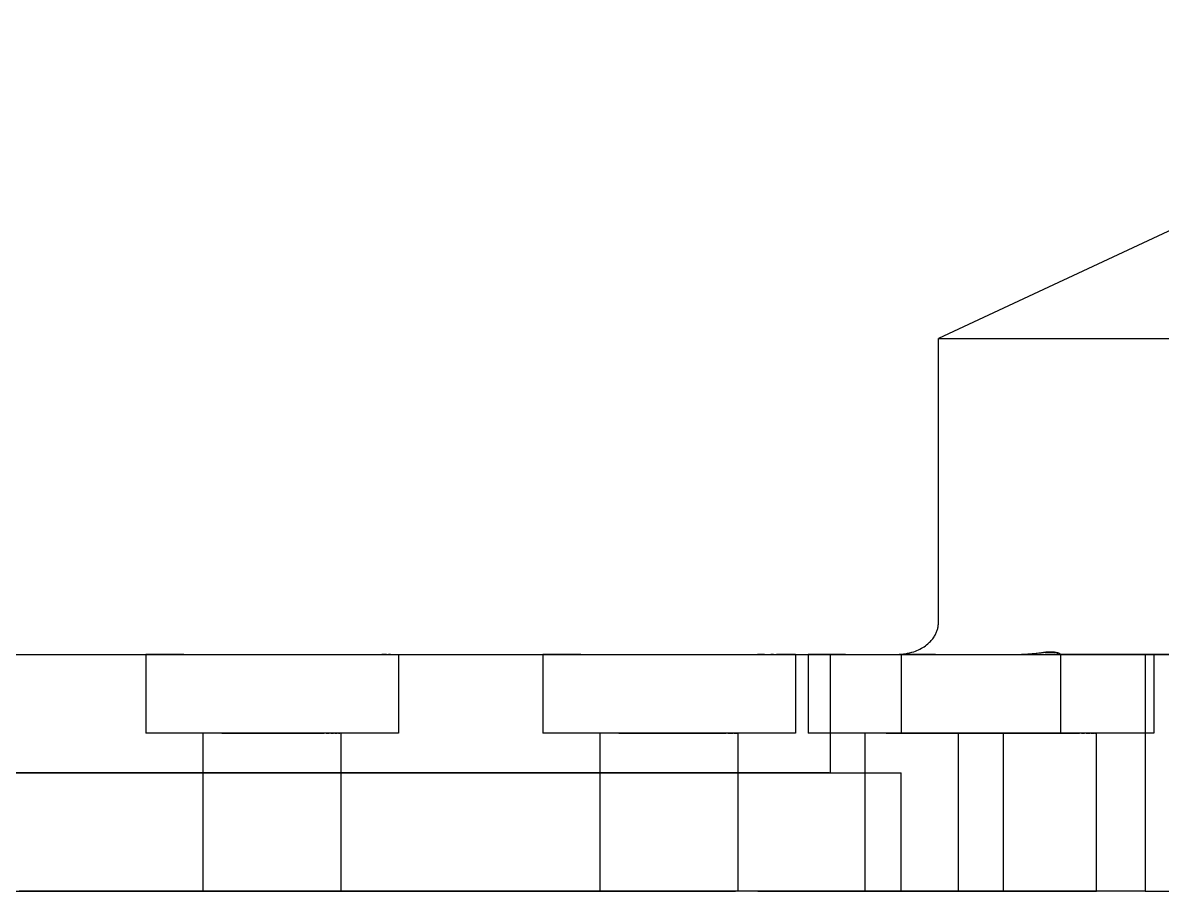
# Model space of a CAD drawing. Header units: millimetres. Extents: x -65 to 206, y -204 to 46.
# Drawn here: x 5.55 to 34.41, y -150 to -128 of the extents above; entities that cross this region are included whole.
import ezdxf

# ---------------------------------------------------------------- set-up
doc = ezdxf.new("R2010")
doc.units = ezdxf.units.MM
doc.layers.add('FRONT_XZ', color=7, linetype='Continuous')

msp = doc.modelspace()

# ---------------------------------------------------------------- linework, layer by layer
at = {"layer": 'FRONT_XZ'}
for p, q in [((45.849, -128), (28.743, -136)), ((28.743, -143.2), (28.743, -136)), ((28.743, -136), (35.046, -136)), ((28.68, -143.474), (28.689, -143.453)), ((28.689, -143.453), (28.698, -143.432)), ((28.698, -143.432), (28.706, -143.411)), ((28.706, -143.411), (28.713, -143.389)), ((28.713, -143.389), (28.72, -143.368)), ((28.72, -143.368), (28.725, -143.346)), ((28.725, -143.346), (28.73, -143.324)), ((28.73, -143.324), (28.734, -143.303)), ((28.734, -143.303), (28.738, -143.281)), ((28.738, -143.281), (28.74, -143.259)), ((28.74, -143.259), (28.742, -143.237)), ((28.742, -143.237), (28.743, -143.218)), ((28.743, -143.218), (28.743, -143.2)), ((28.445, -143.759), (28.472, -143.736)), ((28.472, -143.736), (28.495, -143.716)), ((28.495, -143.716), (28.518, -143.695)), ((28.518, -143.695), (28.54, -143.673)), ((28.54, -143.673), (28.56, -143.651)), ((28.56, -143.651), (28.58, -143.628)), ((28.58, -143.628), (28.598, -143.605)), ((28.598, -143.605), (28.616, -143.581)), ((28.616, -143.581), (28.633, -143.557)), ((28.633, -143.557), (28.646, -143.535)), ((28.646, -143.535), (28.658, -143.515)), ((28.658, -143.515), (28.669, -143.494)), ((28.669, -143.494), (28.68, -143.474)), ((4.628, -144), (5.641, -144)), ((5.45, -144), (7.253, -144)), ((5.641, -144), (6.646, -144)), ((6.646, -144), (7.64, -144)), ((7.253, -144), (9.045, -144)), ((7.64, -144), (8.622, -144)), ((8.622, -144), (9.59, -144)), ((8.666, -144), (8.663, -144)), ((8.663, -144), (8.663, -146)), ((8.673, -144), (8.666, -144)), ((8.686, -144), (8.673, -144)), ((8.704, -144), (8.686, -144)), ((8.726, -144), (8.704, -144)), ((8.754, -144), (8.726, -144)), ((8.786, -144), (8.754, -144)), ((8.824, -144), (8.786, -144)), ((8.866, -144), (8.824, -144)), ((8.913, -144), (8.866, -144)), ((8.964, -144), (8.913, -144)), ((9.021, -144), (8.964, -144)), ((9.081, -144), (9.021, -144)), ((9.045, -144), (10.823, -144)), ((9.146, -144), (9.081, -144)), ((9.216, -144), (9.146, -144)), ((9.289, -144), (9.216, -144)), ((9.367, -144), (9.289, -144)), ((9.449, -144), (9.367, -144)), ((9.534, -144), (9.449, -144)), ((9.623, -144), (9.534, -144)), ((9.59, -144), (10.544, -144)), ((9.623, -144), (9.716, -144)), ((9.716, -144), (9.812, -144)), ((9.812, -144), (9.911, -144)), ((9.911, -144), (10.013, -144)), ((10.013, -144), (10.119, -144)), ((10.119, -144), (10.227, -144)), ((10.227, -144), (10.337, -144)), ((10.337, -144), (10.45, -144)), ((10.45, -144), (10.566, -144)), ((10.544, -144), (11.48, -144)), ((10.566, -144), (10.683, -144)), ((10.683, -144), (10.802, -144)), ((10.802, -144), (10.923, -144)), ((10.823, -144), (12.584, -144)), ((10.923, -144), (11.045, -144)), ((11.045, -144), (11.169, -144)), ((11.169, -144), (11.294, -144)), ((11.294, -144), (11.419, -144)), ((11.419, -144), (11.546, -144)), ((11.48, -144), (12.399, -144)), ((11.546, -144), (11.672, -144)), ((11.672, -144), (11.8, -144)), ((11.8, -144), (11.927, -144)), ((11.927, -144), (12.054, -144)), ((12.054, -144), (12.181, -144)), ((12.181, -144), (12.307, -144)), ((12.307, -144), (12.433, -144)), ((12.399, -144), (13.297, -144)), ((12.433, -144), (12.558, -144)), ((12.558, -144), (12.681, -144)), ((12.584, -144), (14.325, -144)), ((12.681, -144), (12.804, -144)), ((12.804, -144), (12.924, -144)), ((12.924, -144), (13.044, -144)), ((13.044, -144), (13.161, -144)), ((13.161, -144), (13.276, -144)), ((13.276, -144), (13.389, -144)), ((13.297, -144), (14.175, -144)), ((13.389, -144), (13.5, -144)), ((13.5, -144), (13.608, -144)), ((13.608, -144), (13.713, -144)), ((13.713, -144), (13.815, -144)), ((13.815, -144), (13.915, -144)), ((13.915, -144), (14.011, -144)), ((14.011, -144), (14.103, -144)), ((14.103, -144), (14.192, -144)), ((14.175, -144), (15.03, -144)), ((14.192, -144), (14.278, -144)), ((14.278, -144), (14.359, -144)), ((14.325, -144), (16.044, -144)), ((14.359, -144), (14.437, -144)), ((14.437, -144), (14.511, -144)), ((14.511, -144), (14.58, -144)), ((14.58, -144), (14.645, -144)), ((14.706, -144), (14.645, -144)), ((14.762, -144), (14.706, -144)), ((14.762, -144), (14.813, -144)), ((14.86, -144), (14.813, -144)), ((14.86, -144), (14.903, -144)), ((14.903, -144), (14.94, -144)), ((14.94, -144), (14.973, -144)), ((14.973, -144), (15, -144)), ((15, -144), (15.023, -144)), ((15.023, -144), (15.04, -144)), ((15.03, -144), (15.862, -144)), ((15.04, -144), (15.053, -144)), ((15.053, -144), (15.061, -144)), ((15.061, -144), (15.063, -144)), ((15.063, -144), (15.063, -146)), ((15.862, -144), (16.668, -144)), ((16.044, -144), (17.738, -144)), ((16.668, -144), (17.449, -144)), ((17.449, -144), (18.201, -144)), ((17.738, -144), (19.403, -144)), ((18.201, -144), (18.925, -144)), ((18.723, -144), (18.72, -144)), ((18.72, -144), (18.72, -146)), ((18.73, -144), (18.723, -144)), ((18.743, -144), (18.73, -144)), ((18.761, -144), (18.743, -144)), ((18.783, -144), (18.761, -144)), ((18.811, -144), (18.783, -144)), ((18.843, -144), (18.811, -144)), ((18.881, -144), (18.843, -144)), ((18.923, -144), (18.881, -144)), ((18.97, -144), (18.923, -144)), ((18.925, -144), (19.619, -144)), ((19.022, -144), (18.97, -144)), ((19.078, -144), (19.022, -144)), ((19.138, -144), (19.078, -144)), ((19.204, -144), (19.138, -144)), ((19.273, -144), (19.204, -144)), ((19.346, -144), (19.273, -144)), ((19.424, -144), (19.346, -144)), ((19.403, -144), (21.039, -144)), ((19.506, -144), (19.424, -144)), ((19.591, -144), (19.506, -144)), ((19.68, -144), (19.591, -144)), ((19.619, -144), (20.281, -144)), ((19.68, -144), (19.773, -144)), ((19.773, -144), (19.869, -144)), ((19.869, -144), (19.968, -144)), ((19.968, -144), (20.07, -144)), ((20.07, -144), (20.176, -144)), ((20.176, -144), (20.284, -144)), ((20.281, -144), (20.912, -144)), ((20.284, -144), (20.394, -144)), ((20.394, -144), (20.507, -144)), ((20.507, -144), (20.623, -144)), ((20.623, -144), (20.74, -144)), ((20.74, -144), (20.859, -144)), ((20.859, -144), (20.98, -144)), ((20.912, -144), (21.51, -144)), ((20.98, -144), (21.102, -144)), ((21.039, -144), (22.641, -144)), ((21.102, -144), (21.226, -144)), ((21.226, -144), (21.351, -144)), ((21.351, -144), (21.476, -144)), ((21.476, -144), (21.603, -144)), ((21.51, -144), (22.074, -144)), ((21.603, -144), (21.73, -144)), ((21.73, -144), (21.857, -144)), ((21.857, -144), (21.984, -144)), ((21.984, -144), (22.111, -144)), ((22.074, -144), (22.602, -144)), ((22.111, -144), (22.238, -144)), ((22.238, -144), (22.364, -144)), ((22.364, -144), (22.49, -144)), ((22.49, -144), (22.615, -144)), ((22.602, -144), (23.095, -144)), ((22.615, -144), (22.738, -144)), ((22.641, -144), (24.208, -144)), ((22.738, -144), (22.861, -144)), ((22.861, -144), (22.981, -144)), ((22.981, -144), (23.101, -144)), ((23.095, -144), (23.552, -144)), ((23.101, -144), (23.218, -144)), ((23.218, -144), (23.333, -144)), ((23.333, -144), (23.446, -144)), ((23.446, -144), (23.557, -144)), ((23.552, -144), (23.971, -144)), ((23.557, -144), (23.665, -144)), ((23.665, -144), (23.77, -144)), ((23.77, -144), (23.873, -144)), ((23.873, -144), (23.972, -144)), ((23.971, -144), (24.352, -144)), ((23.972, -144), (24.068, -144)), ((24.068, -144), (24.16, -144)), ((24.25, -144), (24.16, -144)), ((24.208, -144), (25.737, -144)), ((24.335, -144), (24.25, -144)), ((24.335, -144), (24.416, -144)), ((24.352, -144), (24.695, -144)), ((24.416, -144), (24.494, -144)), ((24.568, -144), (24.494, -144)), ((24.568, -144), (24.637, -144)), ((24.702, -144), (24.637, -144)), ((24.695, -144), (24.999, -144)), ((24.763, -144), (24.702, -144)), ((24.819, -144), (24.763, -144)), ((24.871, -144), (24.819, -144)), ((24.918, -144), (24.871, -144)), ((24.96, -144), (24.918, -144)), ((24.997, -144), (24.96, -144)), ((25.03, -144), (24.997, -144)), ((24.999, -144), (25.263, -144)), ((25.057, -144), (25.03, -144)), ((25.08, -144), (25.057, -144)), ((25.098, -144), (25.08, -144)), ((25.11, -144), (25.098, -144)), ((25.118, -144), (25.11, -144)), ((25.12, -144), (25.118, -144)), ((25.12, -144), (25.12, -146)), ((25.263, -144), (25.488, -144)), ((25.442, -144), (25.44, -144)), ((25.44, -144), (25.444, -144)), ((25.44, -144), (25.44, -146)), ((25.449, -144), (25.442, -144)), ((25.444, -144), (25.452, -144)), ((25.461, -144), (25.449, -144)), ((25.452, -144), (25.466, -144)), ((25.477, -144), (25.461, -144)), ((25.466, -144), (25.484, -144)), ((25.499, -144), (25.477, -144)), ((25.484, -144), (25.508, -144)), ((25.488, -144), (25.672, -144)), ((25.526, -144), (25.499, -144)), ((25.508, -144), (25.536, -144)), ((25.558, -144), (25.526, -144)), ((25.536, -144), (25.57, -144)), ((25.594, -144), (25.558, -144)), ((25.57, -144), (25.608, -144)), ((25.636, -144), (25.594, -144)), ((25.608, -144), (25.651, -144)), ((25.682, -144), (25.636, -144)), ((25.651, -144), (25.699, -144)), ((25.815, -144), (25.672, -144)), ((25.733, -144), (25.682, -144)), ((25.699, -144), (25.751, -144)), ((25.788, -144), (25.733, -144)), ((25.737, -144), (27.226, -144)), ((25.751, -144), (25.809, -144)), ((25.849, -144), (25.788, -144)), ((25.809, -144), (25.87, -144)), ((25.815, -144), (25.918, -144)), ((25.913, -144), (25.849, -144)), ((25.87, -144), (25.936, -144)), ((25.982, -144), (25.913, -144)), ((25.918, -144), (25.979, -144)), ((25.936, -144), (26.006, -144)), ((25.979, -144), (26, -144)), ((26.055, -144), (25.982, -144)), ((26, -144), (26, -147)), ((26.006, -144), (26.081, -144)), ((26.132, -144), (26.055, -144)), ((26.081, -144), (26.159, -144)), ((26.213, -144), (26.132, -144)), ((26.159, -144), (26.242, -144)), ((26.298, -144), (26.213, -144)), ((26.242, -144), (26.328, -144)), ((26.386, -144), (26.298, -144)), ((26.328, -144), (26.418, -144)), ((26.386, -144), (26.479, -144)), ((26.418, -144), (26.511, -144)), ((26.479, -144), (26.574, -144)), ((26.511, -144), (26.608, -144)), ((26.574, -144), (26.673, -144)), ((26.608, -144), (26.708, -144)), ((26.673, -144), (26.775, -144)), ((26.708, -144), (26.811, -144)), ((26.775, -144), (26.88, -144)), ((26.811, -144), (26.917, -144)), ((26.88, -144), (26.988, -144)), ((26.917, -144), (27.025, -144)), ((26.988, -144), (27.098, -144)), ((27.025, -144), (27.137, -144)), ((27.098, -144), (27.211, -144)), ((27.137, -144), (27.25, -144)), ((27.211, -144), (27.326, -144)), ((27.226, -144), (28.672, -144)), ((27.25, -144), (27.366, -144)), ((27.326, -144), (27.443, -144)), ((27.366, -144), (27.484, -144)), ((27.443, -144), (27.562, -144)), ((27.484, -144), (27.603, -144)), ((27.562, -144), (27.683, -144)), ((27.603, -144), (27.725, -144)), ((27.683, -144), (27.805, -144)), ((27.693, -144), (27.747, -143.999)), ((27.693, -144), (30.777, -144)), ((27.693, -144), (45.534, -144)), ((27.725, -144), (27.847, -144)), ((27.747, -143.999), (27.801, -143.996)), ((27.803, -144), (27.8, -144)), ((27.8, -144), (27.8, -146)), ((27.801, -143.996), (27.855, -143.99)), ((27.81, -144), (27.803, -144)), ((27.805, -144), (27.929, -144)), ((27.823, -144), (27.81, -144)), ((27.84, -144), (27.823, -144)), ((27.863, -144), (27.84, -144)), ((27.847, -144), (27.971, -144)), ((27.855, -143.99), (27.909, -143.983)), ((27.891, -144), (27.863, -144)), ((27.923, -144), (27.891, -144)), ((27.909, -143.983), (27.962, -143.973)), ((27.961, -144), (27.923, -144)), ((27.929, -144), (28.054, -144)), ((28.003, -144), (27.961, -144)), ((27.962, -143.973), (28.014, -143.962)), ((27.971, -144), (28.097, -144)), ((28.05, -144), (28.003, -144)), ((28.014, -143.962), (28.066, -143.948)), ((28.101, -144), (28.05, -144)), ((28.054, -144), (28.179, -144)), ((28.066, -143.948), (28.116, -143.932)), ((28.097, -144), (28.222, -144)), ((28.157, -144), (28.101, -144)), ((28.116, -143.932), (28.161, -143.916)), ((28.218, -144), (28.157, -144)), ((28.161, -143.916), (28.2, -143.901)), ((28.179, -144), (28.306, -144)), ((28.2, -143.901), (28.238, -143.884)), ((28.283, -144), (28.218, -144)), ((28.222, -144), (28.349, -144)), ((28.238, -143.884), (28.275, -143.866)), ((28.275, -143.866), (28.311, -143.846)), ((28.353, -144), (28.283, -144)), ((28.306, -144), (28.432, -144)), ((28.311, -143.846), (28.346, -143.826)), ((28.346, -143.826), (28.38, -143.805)), ((28.349, -144), (28.476, -144)), ((28.426, -144), (28.353, -144)), ((28.38, -143.805), (28.413, -143.782)), ((28.413, -143.782), (28.445, -143.759)), ((28.504, -144), (28.426, -144)), ((28.432, -144), (28.56, -144)), ((28.476, -144), (28.603, -144)), ((28.585, -144), (28.504, -144)), ((28.56, -144), (28.687, -144)), ((28.671, -144), (28.585, -144)), ((28.603, -144), (28.731, -144)), ((28.671, -144), (28.76, -144)), ((28.672, -144), (30.073, -144)), ((28.687, -144), (28.814, -144)), ((28.731, -144), (28.858, -144)), ((28.76, -144), (28.852, -144)), ((28.814, -144), (28.941, -144)), ((28.852, -144), (28.948, -144)), ((28.858, -144), (28.985, -144)), ((28.941, -144), (29.068, -144)), ((28.948, -144), (29.048, -144)), ((28.985, -144), (29.111, -144)), ((29.048, -144), (29.15, -144)), ((29.068, -144), (29.194, -144)), ((29.111, -144), (29.237, -144)), ((29.15, -144), (29.255, -144)), ((29.194, -144), (29.319, -144)), ((29.237, -144), (29.361, -144)), ((29.255, -144), (29.363, -144)), ((29.319, -144), (29.443, -144)), ((29.361, -144), (29.485, -144)), ((29.363, -144), (29.474, -144)), ((29.443, -144), (29.565, -144)), ((29.474, -144), (29.587, -144)), ((29.485, -144), (29.607, -144)), ((29.565, -144), (29.687, -144)), ((29.587, -144), (29.702, -144)), ((29.607, -144), (29.728, -144)), ((29.687, -144), (29.806, -144)), ((29.702, -144), (29.82, -144)), ((29.728, -144), (29.847, -144)), ((29.806, -144), (29.924, -144)), ((29.82, -144), (29.939, -144)), ((29.847, -144), (29.964, -144)), ((29.924, -144), (30.039, -144)), ((29.939, -144), (30.06, -144)), ((29.964, -144), (30.079, -144)), ((30.039, -144), (30.153, -144)), ((30.06, -144), (30.182, -144)), ((30.073, -144), (31.427, -144)), ((30.079, -144), (30.191, -144)), ((30.153, -144), (30.264, -144)), ((30.182, -144), (30.306, -144)), ((30.191, -144), (30.301, -144)), ((30.264, -144), (30.372, -144)), ((30.301, -144), (30.409, -144)), ((30.306, -144), (30.43, -144)), ((30.372, -144), (30.478, -144)), ((30.409, -144), (30.514, -144)), ((30.43, -144), (30.556, -144)), ((30.478, -144), (30.581, -144)), ((30.514, -144), (30.615, -144)), ((30.556, -144), (30.682, -144)), ((30.581, -144), (30.68, -144)), ((30.615, -144), (30.714, -144)), ((30.68, -144), (30.777, -144)), ((30.682, -144), (30.809, -144)), ((30.714, -144), (30.809, -144)), ((30.777, -144), (30.85, -143.999)), ((30.777, -144), (30.818, -144)), ((30.809, -144), (30.936, -144)), ((30.809, -144), (30.901, -144)), ((30.818, -144), (30.858, -143.999)), ((30.85, -143.999), (30.921, -143.996)), ((30.858, -143.999), (30.936, -143.995)), ((30.901, -144), (30.99, -144)), ((30.921, -143.996), (30.99, -143.992)), ((30.936, -143.995), (31.012, -143.99)), ((30.936, -144), (31.064, -144)), ((30.99, -143.992), (31.056, -143.987)), ((30.99, -144), (31.074, -144)), ((31.012, -143.99), (31.085, -143.984)), ((31.056, -143.987), (31.121, -143.981)), ((31.064, -144), (31.191, -144)), ((31.074, -144), (31.155, -144)), ((31.085, -143.984), (31.155, -143.977)), ((31.121, -143.981), (31.183, -143.975)), ((31.155, -143.977), (31.223, -143.97)), ((31.155, -144), (31.232, -144)), ((31.183, -143.975), (31.243, -143.968)), ((31.191, -144), (31.318, -144)), ((31.223, -143.97), (31.288, -143.963)), ((31.232, -144), (31.304, -144)), ((31.243, -143.968), (31.3, -143.962)), ((31.288, -143.963), (31.349, -143.957)), ((31.3, -143.962), (31.355, -143.956)), ((31.304, -144), (31.373, -144)), ((31.318, -144), (31.444, -144)), ((31.349, -143.957), (31.407, -143.952)), ((31.355, -143.956), (31.407, -143.952)), ((31.373, -144), (31.437, -144)), ((31.462, -143.947), (31.407, -143.952)), ((31.407, -143.952), (31.457, -143.948)), ((31.427, -144), (32.732, -144)), ((31.437, -144), (31.497, -144)), ((31.57, -144), (31.444, -144)), ((31.457, -143.948), (31.503, -143.945)), ((31.513, -143.944), (31.462, -143.947)), ((31.497, -144), (31.552, -144)), ((31.503, -143.945), (31.547, -143.943)), ((31.561, -143.943), (31.513, -143.944)), ((31.547, -143.943), (31.588, -143.943)), ((31.552, -144), (31.602, -144)), ((31.606, -143.943), (31.561, -143.943)), ((31.694, -144), (31.57, -144)), ((31.588, -143.943), (31.626, -143.943)), ((31.602, -144), (31.648, -144)), ((31.646, -143.944), (31.606, -143.943)), ((31.626, -143.943), (31.662, -143.946)), ((31.683, -143.948), (31.646, -143.944)), ((31.648, -144), (31.689, -144)), ((31.662, -143.946), (31.694, -143.949)), ((31.716, -143.952), (31.683, -143.948)), ((31.689, -144), (31.725, -144)), ((31.722, -143.953), (31.694, -143.949)), ((31.818, -144), (31.694, -144)), ((31.745, -143.958), (31.716, -143.952)), ((31.748, -143.958), (31.722, -143.953)), ((31.725, -144), (31.757, -144)), ((31.771, -143.964), (31.745, -143.958)), ((31.748, -143.958), (31.771, -143.964)), ((31.757, -144), (31.783, -144)), ((31.79, -143.97), (31.771, -143.964)), ((31.792, -143.971), (31.771, -143.964)), ((31.783, -144), (31.805, -144)), ((31.806, -143.977), (31.79, -143.97)), ((31.809, -143.978), (31.792, -143.971)), ((31.805, -144), (31.821, -144)), ((31.819, -143.983), (31.806, -143.977)), ((31.823, -143.985), (31.809, -143.978)), ((31.94, -144), (31.818, -144)), ((31.819, -143.983), (31.829, -143.989)), ((31.821, -144), (31.833, -144)), ((31.833, -143.991), (31.823, -143.985)), ((31.836, -143.994), (31.829, -143.989)), ((31.838, -143.996), (31.833, -143.991)), ((31.833, -144), (31.839, -144)), ((31.839, -143.997), (31.836, -143.994)), ((31.84, -143.999), (31.838, -143.996)), ((31.84, -143.999), (31.839, -143.997)), ((31.839, -144), (31.84, -143.999)), ((34.626, -144), (31.839, -144)), ((31.84, -143.999), (31.84, -146)), ((32.061, -144), (31.94, -144)), ((32.18, -144), (32.061, -144)), ((32.18, -144), (32.298, -144)), ((32.298, -144), (32.413, -144)), ((32.413, -144), (32.526, -144)), ((32.526, -144), (32.637, -144)), ((32.637, -144), (32.745, -144)), ((32.732, -144), (33.985, -144)), ((32.745, -144), (32.85, -144)), ((32.85, -144), (32.952, -144)), ((32.952, -144), (33.051, -144)), ((33.051, -144), (33.148, -144)), ((33.148, -144), (33.24, -144)), ((33.24, -144), (33.329, -144)), ((33.329, -144), (33.415, -144)), ((33.415, -144), (33.496, -144)), ((33.496, -144), (33.574, -144)), ((33.574, -144), (33.647, -144)), ((33.647, -144), (33.717, -144)), ((33.717, -144), (33.782, -144)), ((33.782, -144), (33.843, -144)), ((33.843, -144), (33.899, -144)), ((33.899, -144), (33.95, -144)), ((33.95, -144), (33.997, -144)), ((33.985, -144), (58, -144)), ((33.985, -144), (33.985, -150)), ((33.997, -144), (34.039, -144)), ((34.039, -144), (34.077, -144)), ((34.077, -144), (34.109, -144)), ((34.109, -144), (34.137, -144)), ((34.137, -144), (34.16, -144)), ((34.16, -144), (34.177, -144)), ((34.177, -144), (34.19, -144)), ((34.197, -144), (34.19, -144)), ((34.2, -144), (34.197, -144)), ((34.2, -144), (34.2, -146)), ((8.666, -146), (8.663, -146)), ((8.673, -146), (8.666, -146)), ((8.686, -146), (8.673, -146)), ((8.704, -146), (8.686, -146)), ((8.726, -146), (8.704, -146)), ((8.754, -146), (8.726, -146)), ((8.786, -146), (8.754, -146)), ((8.824, -146), (8.786, -146)), ((8.866, -146), (8.824, -146)), ((8.913, -146), (8.866, -146)), ((8.964, -146), (8.913, -146)), ((9.021, -146), (8.964, -146)), ((9.081, -146), (9.021, -146)), ((9.146, -146), (9.081, -146)), ((9.216, -146), (9.146, -146)), ((9.289, -146), (9.216, -146)), ((9.367, -146), (9.289, -146)), ((9.449, -146), (9.367, -146)), ((9.534, -146), (9.449, -146)), ((9.623, -146), (9.534, -146)), ((9.716, -146), (9.623, -146)), ((9.812, -146), (9.716, -146)), ((9.911, -146), (9.812, -146)), ((10.013, -146), (9.911, -146)), ((10.119, -146), (10.013, -146)), ((10.113, -150), (10.113, -146)), ((10.115, -146), (10.113, -146)), ((10.119, -146), (10.115, -146)), ((10.227, -146), (10.119, -146)), ((10.126, -146), (10.119, -146)), ((10.135, -146), (10.126, -146)), ((10.148, -146), (10.135, -146)), ((10.163, -146), (10.148, -146)), ((10.181, -146), (10.163, -146)), ((10.201, -146), (10.181, -146)), ((10.224, -146), (10.201, -146)), ((10.25, -146), (10.224, -146)), ((10.337, -146), (10.227, -146)), ((10.278, -146), (10.25, -146)), ((10.309, -146), (10.278, -146)), ((10.342, -146), (10.309, -146)), ((10.45, -146), (10.337, -146)), ((10.377, -146), (10.342, -146)), ((10.415, -146), (10.377, -146)), ((10.456, -146), (10.415, -146)), ((10.566, -146), (10.45, -146)), ((10.498, -146), (10.456, -146)), ((10.543, -146), (10.498, -146)), ((10.589, -146), (10.543, -146)), ((10.683, -146), (10.566, -146)), ((10.589, -146), (10.638, -146)), ((10.638, -146), (10.689, -146)), ((10.802, -146), (10.683, -146)), ((10.689, -146), (10.741, -146)), ((10.741, -146), (10.796, -146)), ((10.796, -146), (10.852, -146)), ((10.923, -146), (10.802, -146)), ((10.852, -146), (10.909, -146)), ((10.909, -146), (10.968, -146)), ((11.045, -146), (10.923, -146)), ((10.968, -146), (11.029, -146)), ((11.029, -146), (11.09, -146)), ((11.169, -146), (11.045, -146)), ((11.09, -146), (11.154, -146)), ((11.154, -146), (11.218, -146)), ((11.294, -146), (11.169, -146)), ((11.218, -146), (11.283, -146)), ((11.283, -146), (11.349, -146)), ((11.419, -146), (11.294, -146)), ((11.349, -146), (11.416, -146)), ((11.416, -146), (11.483, -146)), ((11.546, -146), (11.419, -146)), ((11.483, -146), (11.552, -146)), ((11.672, -146), (11.546, -146)), ((11.552, -146), (11.62, -146)), ((11.62, -146), (11.689, -146)), ((11.8, -146), (11.672, -146)), ((11.689, -146), (11.759, -146)), ((11.759, -146), (11.828, -146)), ((11.927, -146), (11.8, -146)), ((11.828, -146), (11.898, -146)), ((11.898, -146), (11.968, -146)), ((12.054, -146), (11.927, -146)), ((11.968, -146), (12.037, -146)), ((12.037, -146), (12.106, -146)), ((12.181, -146), (12.054, -146)), ((12.106, -146), (12.175, -146)), ((12.175, -146), (12.243, -146)), ((12.307, -146), (12.181, -146)), ((12.243, -146), (12.311, -146)), ((12.433, -146), (12.307, -146)), ((12.311, -146), (12.377, -146)), ((12.377, -146), (12.444, -146)), ((12.558, -146), (12.433, -146)), ((12.444, -146), (12.509, -146)), ((12.509, -146), (12.573, -146)), ((12.681, -146), (12.558, -146)), ((12.573, -146), (12.636, -146)), ((12.636, -146), (12.698, -146)), ((12.804, -146), (12.681, -146)), ((12.698, -146), (12.758, -146)), ((12.758, -146), (12.817, -146)), ((12.924, -146), (12.804, -146)), ((12.817, -146), (12.875, -146)), ((12.875, -146), (12.931, -146)), ((13.044, -146), (12.924, -146)), ((12.931, -146), (12.985, -146)), ((12.985, -146), (13.038, -146)), ((13.038, -146), (13.088, -146)), ((13.161, -146), (13.044, -146)), ((13.088, -146), (13.137, -146)), ((13.137, -146), (13.184, -146)), ((13.276, -146), (13.161, -146)), ((13.228, -146), (13.184, -146)), ((13.228, -146), (13.271, -146)), ((13.271, -146), (13.311, -146)), ((13.389, -146), (13.276, -146)), ((13.349, -146), (13.311, -146)), ((13.349, -146), (13.384, -146)), ((13.384, -146), (13.418, -146)), ((13.5, -146), (13.389, -146)), ((13.448, -146), (13.418, -146)), ((13.448, -146), (13.477, -146)), ((13.477, -146), (13.502, -146)), ((13.608, -146), (13.5, -146)), ((13.525, -146), (13.502, -146)), ((13.525, -146), (13.546, -146)), ((13.564, -146), (13.546, -146)), ((13.564, -146), (13.579, -146)), ((13.591, -146), (13.579, -146)), ((13.591, -146), (13.601, -146)), ((13.601, -146), (13.608, -146)), ((13.713, -146), (13.608, -146)), ((13.612, -146), (13.608, -146)), ((13.612, -146), (13.613, -146)), ((13.613, -150), (13.613, -146)), ((13.815, -146), (13.713, -146)), ((13.915, -146), (13.815, -146)), ((14.011, -146), (13.915, -146)), ((14.103, -146), (14.011, -146)), ((14.192, -146), (14.103, -146)), ((14.278, -146), (14.192, -146)), ((14.359, -146), (14.278, -146)), ((14.437, -146), (14.359, -146)), ((14.511, -146), (14.437, -146)), ((14.58, -146), (14.511, -146)), ((14.645, -146), (14.58, -146)), ((14.706, -146), (14.645, -146)), ((14.762, -146), (14.706, -146)), ((14.813, -146), (14.762, -146)), ((14.86, -146), (14.813, -146)), ((14.903, -146), (14.86, -146)), ((14.94, -146), (14.903, -146)), ((14.973, -146), (14.94, -146)), ((15, -146), (14.973, -146)), ((15.023, -146), (15, -146)), ((15.04, -146), (15.023, -146)), ((15.053, -146), (15.04, -146)), ((15.061, -146), (15.053, -146)), ((15.063, -146), (15.061, -146)), ((18.723, -146), (18.72, -146)), ((18.73, -146), (18.723, -146)), ((18.743, -146), (18.73, -146)), ((18.761, -146), (18.743, -146)), ((18.783, -146), (18.761, -146)), ((18.811, -146), (18.783, -146)), ((18.843, -146), (18.811, -146)), ((18.881, -146), (18.843, -146)), ((18.923, -146), (18.881, -146)), ((18.97, -146), (18.923, -146)), ((19.022, -146), (18.97, -146)), ((19.078, -146), (19.022, -146)), ((19.138, -146), (19.078, -146)), ((19.204, -146), (19.138, -146)), ((19.273, -146), (19.204, -146)), ((19.346, -146), (19.273, -146)), ((19.424, -146), (19.346, -146)), ((19.506, -146), (19.424, -146)), ((19.591, -146), (19.506, -146)), ((19.68, -146), (19.591, -146)), ((19.773, -146), (19.68, -146)), ((19.869, -146), (19.773, -146)), ((19.968, -146), (19.869, -146)), ((20.07, -146), (19.968, -146)), ((20.176, -146), (20.07, -146)), ((20.17, -150), (20.17, -146)), ((20.172, -146), (20.17, -146)), ((20.176, -146), (20.172, -146)), ((20.284, -146), (20.176, -146)), ((20.183, -146), (20.176, -146)), ((20.192, -146), (20.183, -146)), ((20.205, -146), (20.192, -146)), ((20.22, -146), (20.205, -146)), ((20.238, -146), (20.22, -146)), ((20.258, -146), (20.238, -146)), ((20.281, -146), (20.258, -146)), ((20.307, -146), (20.281, -146)), ((20.394, -146), (20.284, -146)), ((20.335, -146), (20.307, -146)), ((20.366, -146), (20.335, -146)), ((20.399, -146), (20.366, -146)), ((20.507, -146), (20.394, -146)), ((20.435, -146), (20.399, -146)), ((20.473, -146), (20.435, -146)), ((20.513, -146), (20.473, -146)), ((20.623, -146), (20.507, -146)), ((20.555, -146), (20.513, -146)), ((20.6, -146), (20.555, -146)), ((20.647, -146), (20.6, -146)), ((20.74, -146), (20.623, -146)), ((20.647, -146), (20.695, -146)), ((20.695, -146), (20.746, -146)), ((20.859, -146), (20.74, -146)), ((20.746, -146), (20.798, -146)), ((20.798, -146), (20.853, -146)), ((20.853, -146), (20.909, -146)), ((20.98, -146), (20.859, -146)), ((20.909, -146), (20.966, -146)), ((20.966, -146), (21.025, -146)), ((21.102, -146), (20.98, -146)), ((21.025, -146), (21.086, -146)), ((21.086, -146), (21.148, -146)), ((21.226, -146), (21.102, -146)), ((21.148, -146), (21.211, -146)), ((21.211, -146), (21.275, -146)), ((21.351, -146), (21.226, -146)), ((21.275, -146), (21.34, -146)), ((21.34, -146), (21.406, -146)), ((21.476, -146), (21.351, -146)), ((21.406, -146), (21.473, -146)), ((21.473, -146), (21.541, -146)), ((21.603, -146), (21.476, -146)), ((21.541, -146), (21.609, -146)), ((21.73, -146), (21.603, -146)), ((21.609, -146), (21.678, -146)), ((21.678, -146), (21.747, -146)), ((21.857, -146), (21.73, -146)), ((21.747, -146), (21.816, -146)), ((21.816, -146), (21.886, -146)), ((21.984, -146), (21.857, -146)), ((21.886, -146), (21.955, -146)), ((21.955, -146), (22.025, -146)), ((22.111, -146), (21.984, -146)), ((22.025, -146), (22.094, -146)), ((22.094, -146), (22.163, -146)), ((22.238, -146), (22.111, -146)), ((22.163, -146), (22.232, -146)), ((22.232, -146), (22.3, -146)), ((22.364, -146), (22.238, -146)), ((22.3, -146), (22.368, -146)), ((22.49, -146), (22.364, -146)), ((22.368, -146), (22.435, -146)), ((22.435, -146), (22.501, -146)), ((22.615, -146), (22.49, -146)), ((22.501, -146), (22.566, -146)), ((22.566, -146), (22.63, -146)), ((22.738, -146), (22.615, -146)), ((22.63, -146), (22.693, -146)), ((22.693, -146), (22.755, -146)), ((22.861, -146), (22.738, -146)), ((22.755, -146), (22.815, -146)), ((22.815, -146), (22.874, -146)), ((22.981, -146), (22.861, -146)), ((22.874, -146), (22.932, -146)), ((22.932, -146), (22.988, -146)), ((23.101, -146), (22.981, -146)), ((22.988, -146), (23.042, -146)), ((23.042, -146), (23.095, -146)), ((23.095, -146), (23.145, -146)), ((23.218, -146), (23.101, -146)), ((23.145, -146), (23.194, -146)), ((23.194, -146), (23.241, -146)), ((23.333, -146), (23.218, -146)), ((23.241, -146), (23.285, -146)), ((23.285, -146), (23.328, -146)), ((23.328, -146), (23.368, -146)), ((23.446, -146), (23.333, -146)), ((23.406, -146), (23.368, -146)), ((23.406, -146), (23.442, -146)), ((23.442, -146), (23.475, -146)), ((23.557, -146), (23.446, -146)), ((23.475, -146), (23.506, -146)), ((23.506, -146), (23.534, -146)), ((23.559, -146), (23.534, -146)), ((23.665, -146), (23.557, -146)), ((23.559, -146), (23.582, -146)), ((23.582, -146), (23.603, -146)), ((23.603, -146), (23.621, -146)), ((23.621, -146), (23.636, -146)), ((23.648, -146), (23.636, -146)), ((23.648, -146), (23.658, -146)), ((23.658, -146), (23.665, -146)), ((23.77, -146), (23.665, -146)), ((23.669, -146), (23.665, -146)), ((23.669, -146), (23.67, -146)), ((23.67, -150), (23.67, -146)), ((23.873, -146), (23.77, -146)), ((23.972, -146), (23.873, -146)), ((24.068, -146), (23.972, -146)), ((24.16, -146), (24.068, -146)), ((24.25, -146), (24.16, -146)), ((24.335, -146), (24.25, -146)), ((24.416, -146), (24.335, -146)), ((24.494, -146), (24.416, -146)), ((24.568, -146), (24.494, -146)), ((24.637, -146), (24.568, -146)), ((24.702, -146), (24.637, -146)), ((24.763, -146), (24.702, -146)), ((24.819, -146), (24.763, -146)), ((24.871, -146), (24.819, -146)), ((24.918, -146), (24.871, -146)), ((24.96, -146), (24.918, -146)), ((24.997, -146), (24.96, -146)), ((25.03, -146), (24.997, -146)), ((25.057, -146), (25.03, -146)), ((25.08, -146), (25.057, -146)), ((25.098, -146), (25.08, -146)), ((25.11, -146), (25.098, -146)), ((25.118, -146), (25.11, -146)), ((25.12, -146), (25.118, -146)), ((25.443, -146), (25.44, -146)), ((25.45, -146), (25.443, -146)), ((25.463, -146), (25.45, -146)), ((25.481, -146), (25.463, -146)), ((25.503, -146), (25.481, -146)), ((25.531, -146), (25.503, -146)), ((25.563, -146), (25.531, -146)), ((25.601, -146), (25.563, -146)), ((25.643, -146), (25.601, -146)), ((25.69, -146), (25.643, -146)), ((25.742, -146), (25.69, -146)), ((25.798, -146), (25.742, -146)), ((25.858, -146), (25.798, -146)), ((25.924, -146), (25.858, -146)), ((25.993, -146), (25.924, -146)), ((26.066, -146), (25.993, -146)), ((26.144, -146), (26.066, -146)), ((26.226, -146), (26.144, -146)), ((26.311, -146), (26.226, -146)), ((26.4, -146), (26.311, -146)), ((26.493, -146), (26.4, -146)), ((26.589, -146), (26.493, -146)), ((26.688, -146), (26.589, -146)), ((26.79, -146), (26.688, -146)), ((26.896, -146), (26.79, -146)), ((26.89, -150), (26.89, -146)), ((26.892, -146), (26.89, -146)), ((26.896, -146), (26.892, -146)), ((27.004, -146), (26.896, -146)), ((26.903, -146), (26.896, -146)), ((26.912, -146), (26.903, -146)), ((26.925, -146), (26.912, -146)), ((26.94, -146), (26.925, -146)), ((26.958, -146), (26.94, -146)), ((26.978, -146), (26.958, -146)), ((27.001, -146), (26.978, -146)), ((27.027, -146), (27.001, -146)), ((27.114, -146), (27.004, -146)), ((27.055, -146), (27.027, -146)), ((27.086, -146), (27.055, -146)), ((27.119, -146), (27.086, -146)), ((27.227, -146), (27.114, -146)), ((27.155, -146), (27.119, -146)), ((27.192, -146), (27.155, -146)), ((27.233, -146), (27.192, -146)), ((27.343, -146), (27.227, -146)), ((27.275, -146), (27.233, -146)), ((27.32, -146), (27.275, -146)), ((27.366, -146), (27.32, -146)), ((27.46, -146), (27.343, -146)), ((27.415, -146), (27.366, -146)), ((27.415, -146), (27.466, -146)), ((27.579, -146), (27.46, -146)), ((27.466, -146), (27.518, -146)), ((27.518, -146), (27.573, -146)), ((27.573, -146), (27.629, -146)), ((27.7, -146), (27.579, -146)), ((27.629, -146), (27.686, -146)), ((27.686, -146), (27.745, -146)), ((27.822, -146), (27.7, -146)), ((27.745, -146), (27.806, -146)), ((27.803, -146), (27.8, -146)), ((27.81, -146), (27.803, -146)), ((27.806, -146), (27.868, -146)), ((27.823, -146), (27.81, -146)), ((27.946, -146), (27.822, -146)), ((27.84, -146), (27.823, -146)), ((27.863, -146), (27.84, -146)), ((27.891, -146), (27.863, -146)), ((27.868, -146), (27.931, -146)), ((27.923, -146), (27.891, -146)), ((27.961, -146), (27.923, -146)), ((27.931, -146), (27.995, -146)), ((28.071, -146), (27.946, -146)), ((28.003, -146), (27.961, -146)), ((27.995, -146), (28.06, -146)), ((28.05, -146), (28.003, -146)), ((28.101, -146), (28.05, -146)), ((28.06, -146), (28.126, -146)), ((28.196, -146), (28.071, -146)), ((28.157, -146), (28.101, -146)), ((28.126, -146), (28.193, -146)), ((28.218, -146), (28.157, -146)), ((28.193, -146), (28.261, -146)), ((28.323, -146), (28.196, -146)), ((28.283, -146), (28.218, -146)), ((28.261, -146), (28.329, -146)), ((28.353, -146), (28.283, -146)), ((28.449, -146), (28.323, -146)), ((28.329, -146), (28.397, -146)), ((28.426, -146), (28.353, -146)), ((28.397, -146), (28.467, -146)), ((28.504, -146), (28.426, -146)), ((28.577, -146), (28.449, -146)), ((28.467, -146), (28.536, -146)), ((28.585, -146), (28.504, -146)), ((28.536, -146), (28.605, -146)), ((28.704, -146), (28.577, -146)), ((28.671, -146), (28.585, -146)), ((28.605, -146), (28.675, -146)), ((28.76, -146), (28.671, -146)), ((28.675, -146), (28.745, -146)), ((28.831, -146), (28.704, -146)), ((28.745, -146), (28.814, -146)), ((28.852, -146), (28.76, -146)), ((28.814, -146), (28.883, -146)), ((28.958, -146), (28.831, -146)), ((28.948, -146), (28.852, -146)), ((28.883, -146), (28.952, -146)), ((29.048, -146), (28.948, -146)), ((28.952, -146), (29.02, -146)), ((29.084, -146), (28.958, -146)), ((29.02, -146), (29.088, -146)), ((29.15, -146), (29.048, -146)), ((29.21, -146), (29.084, -146)), ((29.088, -146), (29.155, -146)), ((29.255, -146), (29.15, -146)), ((29.155, -146), (29.221, -146)), ((29.335, -146), (29.21, -146)), ((29.221, -146), (29.286, -146)), ((29.25, -150), (29.25, -146)), ((29.251, -146), (29.25, -146)), ((29.256, -146), (29.251, -146)), ((29.363, -146), (29.255, -146)), ((29.262, -146), (29.256, -146)), ((29.272, -146), (29.262, -146)), ((29.284, -146), (29.272, -146)), ((29.3, -146), (29.284, -146)), ((29.286, -146), (29.35, -146)), ((29.317, -146), (29.3, -146)), ((29.338, -146), (29.317, -146)), ((29.458, -146), (29.335, -146)), ((29.361, -146), (29.338, -146)), ((29.35, -146), (29.413, -146)), ((29.387, -146), (29.361, -146)), ((29.474, -146), (29.363, -146)), ((29.415, -146), (29.387, -146)), ((29.413, -146), (29.475, -146)), ((29.446, -146), (29.415, -146)), ((29.479, -146), (29.446, -146)), ((29.581, -146), (29.458, -146)), ((29.587, -146), (29.474, -146)), ((29.475, -146), (29.535, -146)), ((29.514, -146), (29.479, -146)), ((29.552, -146), (29.514, -146)), ((29.535, -146), (29.594, -146)), ((29.592, -146), (29.552, -146)), ((29.701, -146), (29.581, -146)), ((29.702, -146), (29.587, -146)), ((29.635, -146), (29.592, -146)), ((29.594, -146), (29.652, -146)), ((29.68, -146), (29.635, -146)), ((29.652, -146), (29.708, -146)), ((29.726, -146), (29.68, -146)), ((29.821, -146), (29.701, -146)), ((29.82, -146), (29.702, -146)), ((29.708, -146), (29.762, -146)), ((29.775, -146), (29.726, -146)), ((29.762, -146), (29.815, -146)), ((29.775, -146), (29.826, -146)), ((29.815, -146), (29.865, -146)), ((29.939, -146), (29.82, -146)), ((29.938, -146), (29.821, -146)), ((29.826, -146), (29.878, -146)), ((29.865, -146), (29.914, -146)), ((29.878, -146), (29.932, -146)), ((29.914, -146), (29.961, -146)), ((29.932, -146), (29.988, -146)), ((30.053, -146), (29.938, -146)), ((30.06, -146), (29.939, -146)), ((29.961, -146), (30.005, -146)), ((29.988, -146), (30.046, -146)), ((30.048, -146), (30.005, -146)), ((30.046, -146), (30.105, -146)), ((30.048, -146), (30.088, -146)), ((30.166, -146), (30.053, -146)), ((30.182, -146), (30.06, -146)), ((30.088, -146), (30.126, -146)), ((30.105, -146), (30.165, -146)), ((30.126, -146), (30.162, -146)), ((30.195, -146), (30.162, -146)), ((30.165, -146), (30.227, -146)), ((30.277, -146), (30.166, -146)), ((30.306, -146), (30.182, -146)), ((30.195, -146), (30.225, -146)), ((30.225, -146), (30.254, -146)), ((30.227, -146), (30.29, -146)), ((30.279, -146), (30.254, -146)), ((30.385, -146), (30.277, -146)), ((30.279, -146), (30.302, -146)), ((30.29, -146), (30.354, -146)), ((30.302, -146), (30.323, -146)), ((30.43, -146), (30.306, -146)), ((30.323, -146), (30.341, -146)), ((30.341, -146), (30.356, -146)), ((30.354, -146), (30.42, -146)), ((30.368, -146), (30.356, -146)), ((30.368, -146), (30.378, -146)), ((30.385, -146), (30.378, -146)), ((30.49, -146), (30.385, -146)), ((30.385, -146), (30.389, -146)), ((30.389, -146), (30.39, -146)), ((30.39, -150), (30.39, -146)), ((30.42, -146), (30.486, -146)), ((30.556, -146), (30.43, -146)), ((30.486, -146), (30.553, -146)), ((30.593, -146), (30.49, -146)), ((30.553, -146), (30.62, -146)), ((30.682, -146), (30.556, -146)), ((30.692, -146), (30.593, -146)), ((30.62, -146), (30.689, -146)), ((30.809, -146), (30.682, -146)), ((30.689, -146), (30.757, -146)), ((30.788, -146), (30.692, -146)), ((30.757, -146), (30.826, -146)), ((30.88, -146), (30.788, -146)), ((30.936, -146), (30.809, -146)), ((30.826, -146), (30.896, -146)), ((30.969, -146), (30.88, -146)), ((30.896, -146), (30.965, -146)), ((31.064, -146), (30.936, -146)), ((30.965, -146), (31.035, -146)), ((31.055, -146), (30.969, -146)), ((31.035, -146), (31.104, -146)), ((31.136, -146), (31.055, -146)), ((31.191, -146), (31.064, -146)), ((31.104, -146), (31.174, -146)), ((31.214, -146), (31.136, -146)), ((31.174, -146), (31.243, -146)), ((31.318, -146), (31.191, -146)), ((31.288, -146), (31.214, -146)), ((31.243, -146), (31.311, -146)), ((31.357, -146), (31.288, -146)), ((31.311, -146), (31.38, -146)), ((31.444, -146), (31.318, -146)), ((31.422, -146), (31.357, -146)), ((31.38, -146), (31.447, -146)), ((31.483, -146), (31.422, -146)), ((31.57, -146), (31.444, -146)), ((31.447, -146), (31.514, -146)), ((31.539, -146), (31.483, -146)), ((31.514, -146), (31.58, -146)), ((31.591, -146), (31.539, -146)), ((31.694, -146), (31.57, -146)), ((31.58, -146), (31.646, -146)), ((31.637, -146), (31.591, -146)), ((31.68, -146), (31.637, -146)), ((31.646, -146), (31.71, -146)), ((31.717, -146), (31.68, -146)), ((31.818, -146), (31.694, -146)), ((31.71, -146), (31.773, -146)), ((31.75, -146), (31.717, -146)), ((31.777, -146), (31.75, -146)), ((31.773, -146), (31.835, -146)), ((31.8, -146), (31.777, -146)), ((31.818, -146), (31.8, -146)), ((31.83, -146), (31.818, -146)), ((31.94, -146), (31.818, -146)), ((31.838, -146), (31.83, -146)), ((31.835, -146), (31.895, -146)), ((31.84, -146), (31.838, -146)), ((31.895, -146), (31.954, -146)), ((32.061, -146), (31.94, -146)), ((31.954, -146), (32.012, -146)), ((32.012, -146), (32.068, -146)), ((32.18, -146), (32.061, -146)), ((32.068, -146), (32.122, -146)), ((32.122, -146), (32.174, -146)), ((32.174, -146), (32.225, -146)), ((32.298, -146), (32.18, -146)), ((32.225, -146), (32.274, -146)), ((32.274, -146), (32.32, -146)), ((32.413, -146), (32.298, -146)), ((32.365, -146), (32.32, -146)), ((32.365, -146), (32.408, -146)), ((32.408, -146), (32.448, -146)), ((32.526, -146), (32.413, -146)), ((32.486, -146), (32.448, -146)), ((32.486, -146), (32.521, -146)), ((32.521, -146), (32.554, -146)), ((32.637, -146), (32.526, -146)), ((32.554, -146), (32.585, -146)), ((32.613, -146), (32.585, -146)), ((32.613, -146), (32.639, -146)), ((32.745, -146), (32.637, -146)), ((32.639, -146), (32.662, -146)), ((32.662, -146), (32.683, -146)), ((32.683, -146), (32.7, -146)), ((32.716, -146), (32.7, -146)), ((32.716, -146), (32.728, -146)), ((32.738, -146), (32.728, -146)), ((32.738, -146), (32.744, -146)), ((32.744, -146), (32.749, -146)), ((32.85, -146), (32.745, -146)), ((32.75, -146), (32.749, -146)), ((32.75, -150), (32.75, -146)), ((32.952, -146), (32.85, -146)), ((33.051, -146), (32.952, -146)), ((33.148, -146), (33.051, -146)), ((33.24, -146), (33.148, -146)), ((33.329, -146), (33.24, -146)), ((33.415, -146), (33.329, -146)), ((33.496, -146), (33.415, -146)), ((33.574, -146), (33.496, -146)), ((33.647, -146), (33.574, -146)), ((33.717, -146), (33.647, -146)), ((33.782, -146), (33.717, -146)), ((33.843, -146), (33.782, -146)), ((33.899, -146), (33.843, -146)), ((33.95, -146), (33.899, -146)), ((33.997, -146), (33.95, -146)), ((34.039, -146), (33.997, -146)), ((34.077, -146), (34.039, -146)), ((34.109, -146), (34.077, -146)), ((34.137, -146), (34.109, -146)), ((34.16, -146), (34.137, -146)), ((34.177, -146), (34.16, -146)), ((34.19, -146), (34.177, -146)), ((34.197, -146), (34.19, -146)), ((34.2, -146), (34.197, -146)), ((5.641, -147), (4.628, -147)), ((4.948, -147), (6.032, -147)), ((6.646, -147), (5.641, -147)), ((6.032, -147), (7.106, -147)), ((7.64, -147), (6.646, -147)), ((7.106, -147), (8.169, -147)), ((8.622, -147), (7.64, -147)), ((8.169, -147), (9.219, -147)), ((9.59, -147), (8.622, -147)), ((9.219, -147), (10.254, -147)), ((10.544, -147), (9.59, -147)), ((10.254, -147), (11.274, -147)), ((11.48, -147), (10.544, -147)), ((11.274, -147), (12.275, -147)), ((12.399, -147), (11.48, -147)), ((12.275, -147), (13.257, -147)), ((13.297, -147), (12.399, -147)), ((13.257, -147), (14.218, -147)), ((14.175, -147), (13.297, -147)), ((15.03, -147), (14.175, -147)), ((14.218, -147), (15.156, -147)), ((15.862, -147), (15.03, -147)), ((15.156, -147), (16.071, -147)), ((16.668, -147), (15.862, -147)), ((16.071, -147), (16.96, -147)), ((17.449, -147), (16.668, -147)), ((16.96, -147), (17.822, -147)), ((18.201, -147), (17.449, -147)), ((17.822, -147), (18.657, -147)), ((18.925, -147), (18.201, -147)), ((18.657, -147), (19.461, -147)), ((19.619, -147), (18.925, -147)), ((19.461, -147), (20.235, -147)), ((20.281, -147), (19.619, -147)), ((20.235, -147), (20.977, -147)), ((20.912, -147), (20.281, -147)), ((21.51, -147), (20.912, -147)), ((20.977, -147), (21.686, -147)), ((22.074, -147), (21.51, -147)), ((21.686, -147), (22.36, -147)), ((22.602, -147), (22.074, -147)), ((22.36, -147), (22.999, -147)), ((23.095, -147), (22.602, -147)), ((22.999, -147), (23.602, -147)), ((23.552, -147), (23.095, -147)), ((23.971, -147), (23.552, -147)), ((23.602, -147), (24.167, -147)), ((24.352, -147), (23.971, -147)), ((24.167, -147), (24.694, -147)), ((24.695, -147), (24.352, -147)), ((24.694, -147), (25.182, -147)), ((24.999, -147), (24.695, -147)), ((25.263, -147), (24.999, -147)), ((25.182, -147), (25.631, -147)), ((25.488, -147), (25.263, -147)), ((25.672, -147), (25.488, -147)), ((25.631, -147), (26.038, -147)), ((25.815, -147), (25.672, -147)), ((25.918, -147), (25.815, -147)), ((25.979, -147), (25.918, -147)), ((25.979, -147), (26, -147)), ((26.038, -147), (26.405, -147)), ((26.405, -147), (26.73, -147)), ((26.73, -147), (27.012, -147)), ((27.012, -147), (27.252, -147)), ((27.252, -147), (27.449, -147)), ((27.449, -147), (27.602, -147)), ((27.602, -147), (27.712, -147)), ((27.712, -147), (27.778, -147)), ((27.778, -147), (27.8, -147)), ((27.8, -150), (27.8, -147)), ((4.948, -150), (6.032, -150)), ((7.253, -150), (5.45, -150)), ((6.032, -150), (7.106, -150)), ((7.106, -150), (8.169, -150)), ((9.045, -150), (7.253, -150)), ((8.169, -150), (9.219, -150)), ((10.823, -150), (9.045, -150)), ((9.219, -150), (10.254, -150)), ((10.115, -150), (10.113, -150)), ((10.119, -150), (10.115, -150)), ((10.126, -150), (10.119, -150)), ((10.135, -150), (10.126, -150)), ((10.148, -150), (10.135, -150)), ((10.163, -150), (10.148, -150)), ((10.181, -150), (10.163, -150)), ((10.201, -150), (10.181, -150)), ((10.224, -150), (10.201, -150)), ((10.25, -150), (10.224, -150)), ((10.278, -150), (10.25, -150)), ((10.254, -150), (11.274, -150)), ((10.309, -150), (10.278, -150)), ((10.342, -150), (10.309, -150)), ((10.377, -150), (10.342, -150)), ((10.415, -150), (10.377, -150)), ((10.456, -150), (10.415, -150)), ((10.498, -150), (10.456, -150)), ((10.543, -150), (10.498, -150)), ((10.589, -150), (10.543, -150)), ((10.638, -150), (10.589, -150)), ((10.638, -150), (10.689, -150)), ((10.689, -150), (10.741, -150)), ((10.741, -150), (10.796, -150)), ((10.796, -150), (10.852, -150)), ((12.584, -150), (10.823, -150)), ((10.852, -150), (10.909, -150)), ((10.909, -150), (10.968, -150)), ((10.968, -150), (11.029, -150)), ((11.029, -150), (11.09, -150)), ((11.09, -150), (11.154, -150)), ((11.154, -150), (11.218, -150)), ((11.218, -150), (11.283, -150)), ((11.274, -150), (12.275, -150)), ((11.283, -150), (11.349, -150)), ((11.349, -150), (11.416, -150)), ((11.416, -150), (11.483, -150)), ((11.483, -150), (11.552, -150)), ((11.552, -150), (11.62, -150)), ((11.62, -150), (11.689, -150)), ((11.689, -150), (11.759, -150)), ((11.759, -150), (11.828, -150)), ((11.828, -150), (11.898, -150)), ((11.898, -150), (11.968, -150)), ((11.968, -150), (12.037, -150)), ((12.037, -150), (12.106, -150)), ((12.106, -150), (12.175, -150)), ((12.175, -150), (12.243, -150)), ((12.243, -150), (12.311, -150)), ((12.275, -150), (13.257, -150)), ((12.311, -150), (12.377, -150)), ((12.377, -150), (12.444, -150)), ((12.444, -150), (12.509, -150)), ((12.509, -150), (12.573, -150)), ((12.573, -150), (12.636, -150)), ((14.325, -150), (12.584, -150)), ((12.636, -150), (12.698, -150)), ((12.698, -150), (12.758, -150)), ((12.758, -150), (12.817, -150)), ((12.817, -150), (12.875, -150)), ((12.875, -150), (12.931, -150)), ((12.931, -150), (12.985, -150)), ((12.985, -150), (13.038, -150)), ((13.038, -150), (13.088, -150)), ((13.088, -150), (13.137, -150)), ((13.137, -150), (13.184, -150)), ((13.184, -150), (13.228, -150)), ((13.228, -150), (13.271, -150)), ((13.257, -150), (14.218, -150)), ((13.271, -150), (13.311, -150)), ((13.311, -150), (13.349, -150)), ((13.349, -150), (13.384, -150)), ((13.384, -150), (13.418, -150)), ((13.448, -150), (13.418, -150)), ((13.477, -150), (13.448, -150)), ((13.477, -150), (13.502, -150)), ((13.502, -150), (13.525, -150)), ((13.525, -150), (13.546, -150)), ((13.546, -150), (13.564, -150)), ((13.564, -150), (13.579, -150)), ((13.579, -150), (13.591, -150)), ((13.591, -150), (13.601, -150)), ((13.601, -150), (13.608, -150)), ((13.608, -150), (13.612, -150)), ((13.612, -150), (13.613, -150)), ((14.218, -150), (15.156, -150)), ((16.044, -150), (14.325, -150)), ((15.156, -150), (16.071, -150)), ((17.738, -150), (16.044, -150)), ((16.071, -150), (16.96, -150)), ((16.96, -150), (17.822, -150)), ((19.403, -150), (17.738, -150)), ((17.822, -150), (18.657, -150)), ((18.657, -150), (19.461, -150)), ((21.039, -150), (19.403, -150)), ((19.461, -150), (20.235, -150)), ((20.172, -150), (20.17, -150)), ((20.176, -150), (20.172, -150)), ((20.183, -150), (20.176, -150)), ((20.192, -150), (20.183, -150)), ((20.205, -150), (20.192, -150)), ((20.22, -150), (20.205, -150)), ((20.238, -150), (20.22, -150)), ((20.235, -150), (20.977, -150)), ((20.258, -150), (20.238, -150)), ((20.281, -150), (20.258, -150)), ((20.307, -150), (20.281, -150)), ((20.335, -150), (20.307, -150)), ((20.366, -150), (20.335, -150)), ((20.399, -150), (20.366, -150)), ((20.435, -150), (20.399, -150)), ((20.473, -150), (20.435, -150)), ((20.513, -150), (20.473, -150)), ((20.555, -150), (20.513, -150)), ((20.6, -150), (20.555, -150)), ((20.647, -150), (20.6, -150)), ((20.647, -150), (20.695, -150)), ((20.695, -150), (20.746, -150)), ((20.746, -150), (20.798, -150)), ((20.798, -150), (20.853, -150)), ((20.853, -150), (20.909, -150)), ((20.909, -150), (20.966, -150)), ((20.966, -150), (21.025, -150)), ((20.977, -150), (21.686, -150)), ((21.025, -150), (21.086, -150)), ((22.641, -150), (21.039, -150)), ((21.086, -150), (21.148, -150)), ((21.148, -150), (21.211, -150)), ((21.211, -150), (21.275, -150)), ((21.275, -150), (21.34, -150)), ((21.34, -150), (21.406, -150)), ((21.406, -150), (21.473, -150)), ((21.473, -150), (21.541, -150)), ((21.541, -150), (21.609, -150)), ((21.609, -150), (21.678, -150)), ((21.678, -150), (21.747, -150)), ((21.686, -150), (22.36, -150)), ((21.747, -150), (21.816, -150)), ((21.816, -150), (21.886, -150)), ((21.886, -150), (21.955, -150)), ((21.955, -150), (22.025, -150)), ((22.025, -150), (22.094, -150)), ((22.094, -150), (22.163, -150)), ((22.163, -150), (22.232, -150)), ((22.232, -150), (22.3, -150)), ((22.3, -150), (22.368, -150)), ((22.36, -150), (22.999, -150)), ((22.368, -150), (22.435, -150)), ((22.435, -150), (22.501, -150)), ((22.501, -150), (22.566, -150)), ((22.566, -150), (22.63, -150)), ((22.63, -150), (22.693, -150)), ((24.208, -150), (22.641, -150)), ((22.693, -150), (22.755, -150)), ((22.755, -150), (22.815, -150)), ((22.815, -150), (22.874, -150)), ((22.874, -150), (22.932, -150)), ((22.932, -150), (22.988, -150)), ((22.988, -150), (23.042, -150)), ((22.999, -150), (23.602, -150)), ((23.042, -150), (23.095, -150)), ((23.095, -150), (23.145, -150)), ((23.194, -150), (23.145, -150)), ((23.241, -150), (23.194, -150)), ((23.241, -150), (23.285, -150)), ((23.285, -150), (23.328, -150)), ((23.368, -150), (23.328, -150)), ((23.406, -150), (23.368, -150)), ((23.442, -150), (23.406, -150)), ((23.475, -150), (23.442, -150)), ((23.506, -150), (23.475, -150)), ((23.534, -150), (23.506, -150)), ((23.559, -150), (23.534, -150)), ((23.582, -150), (23.559, -150)), ((23.603, -150), (23.582, -150)), ((24.167, -150), (23.602, -150)), ((23.621, -150), (23.603, -150)), ((23.636, -150), (23.621, -150)), ((23.648, -150), (23.636, -150)), ((23.658, -150), (23.648, -150)), ((23.665, -150), (23.658, -150)), ((23.669, -150), (23.665, -150)), ((23.669, -150), (23.67, -150)), ((24.167, -150), (24.694, -150)), ((25.737, -150), (24.208, -150)), ((24.694, -150), (25.182, -150)), ((25.182, -150), (25.631, -150)), ((25.631, -150), (26.038, -150)), ((27.226, -150), (25.737, -150)), ((26.038, -150), (26.405, -150)), ((26.405, -150), (26.73, -150)), ((26.73, -150), (27.012, -150)), ((26.892, -150), (26.89, -150)), ((26.896, -150), (26.892, -150)), ((26.903, -150), (26.896, -150)), ((26.912, -150), (26.903, -150)), ((26.925, -150), (26.912, -150)), ((26.94, -150), (26.925, -150)), ((26.958, -150), (26.94, -150)), ((26.978, -150), (26.958, -150)), ((27.001, -150), (26.978, -150)), ((27.027, -150), (27.001, -150)), ((27.012, -150), (27.252, -150)), ((27.055, -150), (27.027, -150)), ((27.086, -150), (27.055, -150)), ((27.119, -150), (27.086, -150)), ((27.155, -150), (27.119, -150)), ((27.192, -150), (27.155, -150)), ((27.233, -150), (27.192, -150)), ((28.672, -150), (27.226, -150)), ((27.275, -150), (27.233, -150)), ((27.252, -150), (27.449, -150)), ((27.32, -150), (27.275, -150)), ((27.366, -150), (27.32, -150)), ((27.366, -150), (27.415, -150)), ((27.415, -150), (27.466, -150)), ((27.602, -150), (27.449, -150)), ((27.466, -150), (27.518, -150)), ((27.518, -150), (27.573, -150)), ((27.573, -150), (27.629, -150)), ((27.712, -150), (27.602, -150)), ((27.629, -150), (27.686, -150)), ((27.686, -150), (27.745, -150)), ((27.712, -150), (27.778, -150)), ((27.745, -150), (27.806, -150)), ((27.778, -150), (27.8, -150)), ((27.806, -150), (27.868, -150)), ((27.868, -150), (27.931, -150)), ((27.931, -150), (27.995, -150)), ((27.995, -150), (28.06, -150)), ((28.06, -150), (28.126, -150)), ((28.126, -150), (28.193, -150)), ((28.193, -150), (28.261, -150)), ((28.261, -150), (28.329, -150)), ((28.329, -150), (28.397, -150)), ((28.397, -150), (28.467, -150)), ((28.467, -150), (28.536, -150)), ((28.536, -150), (28.605, -150)), ((28.605, -150), (28.675, -150)), ((30.073, -150), (28.672, -150)), ((28.675, -150), (28.745, -150)), ((28.745, -150), (28.814, -150)), ((28.814, -150), (28.883, -150)), ((28.883, -150), (28.952, -150)), ((28.952, -150), (29.02, -150)), ((29.02, -150), (29.088, -150)), ((29.088, -150), (29.155, -150)), ((29.155, -150), (29.221, -150)), ((29.221, -150), (29.286, -150)), ((29.251, -150), (29.25, -150)), ((29.256, -150), (29.251, -150)), ((29.262, -150), (29.256, -150)), ((29.272, -150), (29.262, -150)), ((29.284, -150), (29.272, -150)), ((29.3, -150), (29.284, -150)), ((29.286, -150), (29.35, -150)), ((29.317, -150), (29.3, -150)), ((29.338, -150), (29.317, -150)), ((29.361, -150), (29.338, -150)), ((29.35, -150), (29.413, -150)), ((29.387, -150), (29.361, -150)), ((29.415, -150), (29.387, -150)), ((29.413, -150), (29.475, -150)), ((29.446, -150), (29.415, -150)), ((29.479, -150), (29.446, -150)), ((29.475, -150), (29.535, -150)), ((29.514, -150), (29.479, -150)), ((29.552, -150), (29.514, -150)), ((29.535, -150), (29.594, -150)), ((29.592, -150), (29.552, -150)), ((29.635, -150), (29.592, -150)), ((29.594, -150), (29.652, -150)), ((29.68, -150), (29.635, -150)), ((29.652, -150), (29.708, -150)), ((29.726, -150), (29.68, -150)), ((29.708, -150), (29.762, -150)), ((29.726, -150), (29.775, -150)), ((29.762, -150), (29.815, -150)), ((29.775, -150), (29.826, -150)), ((29.815, -150), (29.865, -150)), ((29.826, -150), (29.878, -150)), ((29.865, -150), (29.914, -150)), ((29.878, -150), (29.932, -150)), ((29.914, -150), (29.961, -150)), ((29.932, -150), (29.988, -150)), ((29.961, -150), (30.005, -150)), ((29.988, -150), (30.046, -150)), ((30.005, -150), (30.048, -150)), ((30.046, -150), (30.105, -150)), ((30.048, -150), (30.088, -150)), ((31.427, -150), (30.073, -150)), ((30.088, -150), (30.126, -150)), ((30.105, -150), (30.165, -150)), ((30.126, -150), (30.162, -150)), ((30.162, -150), (30.195, -150)), ((30.165, -150), (30.227, -150)), ((30.195, -150), (30.225, -150)), ((30.225, -150), (30.254, -150)), ((30.227, -150), (30.29, -150)), ((30.254, -150), (30.279, -150)), ((30.302, -150), (30.279, -150)), ((30.29, -150), (30.354, -150)), ((30.323, -150), (30.302, -150)), ((30.341, -150), (30.323, -150)), ((30.356, -150), (30.341, -150)), ((30.354, -150), (30.42, -150)), ((30.368, -150), (30.356, -150)), ((30.378, -150), (30.368, -150)), ((30.385, -150), (30.378, -150)), ((30.389, -150), (30.385, -150)), ((30.389, -150), (30.39, -150)), ((30.42, -150), (30.486, -150)), ((30.486, -150), (30.553, -150)), ((30.553, -150), (30.62, -150)), ((30.62, -150), (30.689, -150)), ((30.689, -150), (30.757, -150)), ((30.757, -150), (30.826, -150)), ((30.826, -150), (30.896, -150)), ((30.896, -150), (30.965, -150)), ((30.965, -150), (31.035, -150)), ((31.035, -150), (31.104, -150)), ((31.104, -150), (31.174, -150)), ((31.174, -150), (31.243, -150)), ((31.243, -150), (31.311, -150)), ((31.311, -150), (31.38, -150)), ((31.38, -150), (31.447, -150)), ((32.732, -150), (31.427, -150)), ((31.447, -150), (31.514, -150)), ((31.514, -150), (31.58, -150)), ((31.58, -150), (31.646, -150)), ((31.646, -150), (31.71, -150)), ((31.71, -150), (31.773, -150)), ((31.773, -150), (31.835, -150)), ((31.835, -150), (31.895, -150)), ((31.895, -150), (31.954, -150)), ((31.954, -150), (32.012, -150)), ((32.012, -150), (32.068, -150)), ((32.068, -150), (32.122, -150)), ((32.122, -150), (32.174, -150)), ((32.174, -150), (32.225, -150)), ((32.225, -150), (32.274, -150)), ((32.274, -150), (32.32, -150)), ((32.32, -150), (32.365, -150)), ((32.365, -150), (32.408, -150)), ((32.408, -150), (32.448, -150)), ((32.448, -150), (32.486, -150)), ((32.486, -150), (32.521, -150)), ((32.521, -150), (32.554, -150)), ((32.554, -150), (32.585, -150)), ((32.585, -150), (32.613, -150)), ((32.613, -150), (32.639, -150)), ((32.639, -150), (32.662, -150)), ((32.662, -150), (32.683, -150)), ((32.683, -150), (32.7, -150)), ((32.7, -150), (32.716, -150)), ((32.716, -150), (32.728, -150)), ((32.728, -150), (32.738, -150)), ((33.985, -150), (32.732, -150)), ((32.738, -150), (32.744, -150)), ((32.744, -150), (32.749, -150)), ((32.749, -150), (32.75, -150)), ((33.985, -150), (58, -150))]:
    msp.add_line(p, q, dxfattribs=at)

doc.saveas('drawing.dxf')
